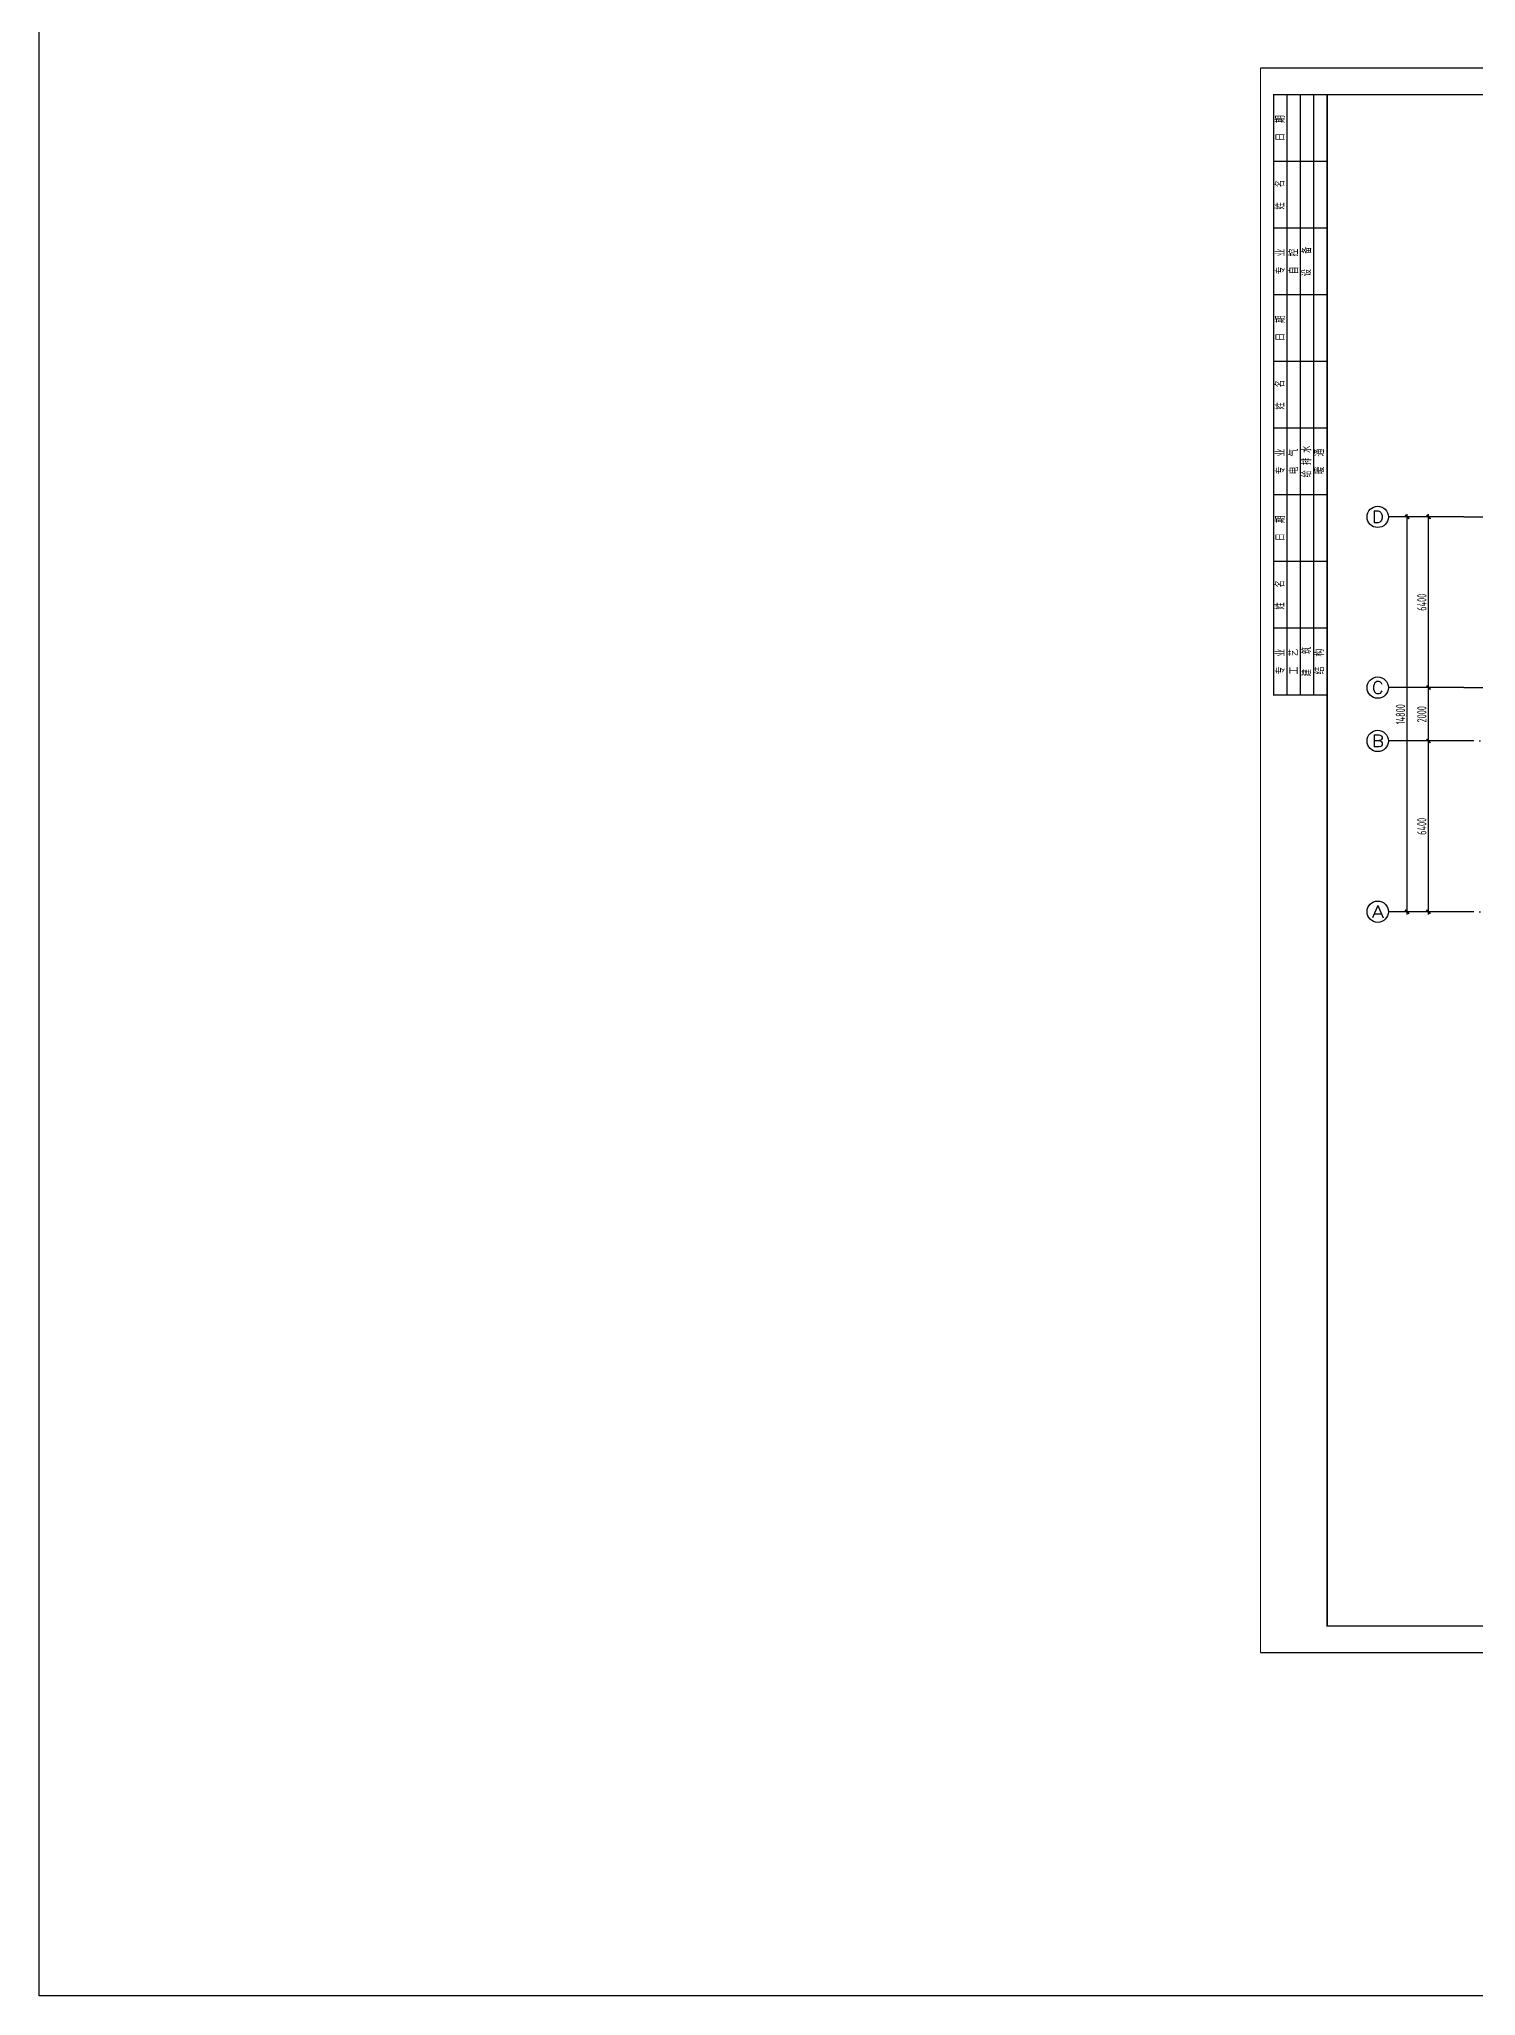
# Model space of a CAD drawing. Extents: x -472319 to -112444, y -516749 to -5704.
# Drawn here: x -472319 to -418466, y -516749 to -443399 of the extents above; entities that cross this region are included whole.
import ezdxf
from ezdxf.enums import TextEntityAlignment as Align

# ---------------------------------------------------------------- set-up
doc = ezdxf.new("R2010")
doc.units = 0
doc.header["$LTSCALE"] = 100
doc.header["$MEASUREMENT"] = 0
doc.linetypes.add('CENTER', pattern=[2, 1.25, -0.25, 0.25, -0.25])
doc.linetypes.add('DOTE', pattern=[2.42, 2, -0.2, 0.02, -0.2])
for name, color, linetype in [('AXIS', 3, 'Continuous'), ('AXIS_TEXT', 7, 'Continuous'), ('DOTE', 1, 'CENTER'), ('FRAME', 3, 'Continuous'), ('S_CL', 2, 'Continuous'), ('填充', 8, 'Continuous')]:
    doc.layers.add(name, color=color, linetype=linetype)
doc.styles.add('_TCH_AXIS', font='COMPLEX', dxfattribs={"bigfont": 'GBCBIG'})
doc.styles.add('COMPLEX', font='COMPLEX')
doc.styles.add('dxfs', font='txt.shx', dxfattribs={"width": 0.7, "bigfont": 'dxfs.shx'})
doc.styles.add('HZ', font='tssdeng.shx', dxfattribs={"width": 0.6, "height": 350, "bigfont": 'a.shx'})
doc.dimstyles.new('DIMN', dxfattribs={"dimtxt": 350, "dimasz": 150, "dimexe": 100, "dimexo": 100, "dimgap": 75, "dimtad": 1, "dimdec": 0, "dimzin": 0, "dimdsep": 46, "dimtxsty": 'HZ', "dimblk": 'ARCHTICK', "dimcen": 0.09, "dimdle": 100, "dimclrd": 3, "dimclre": 3, "dimclrt": 7, "dimazin": 2, "dimtfac": 1, "dimtdec": 0, "dimtmove": 2, "dimatfit": 3, "dimldrblk": 'ARCHTICK', "dimfxl": 1, "dimtolj": 1, "dimtzin": 0, "dimarcsym": 0})

# ---------------------------------------------------------------- blocks, each defined once
blk = doc.blocks.new('_ArchTick')
at = {"color": 0, "linetype": 'ByBlock', "const_width": 0.4}
blk.add_lwpolyline([(-0.5, -0.5), (0.5, 0.5)], dxfattribs=at)
blk = doc.blocks.new('*D2408')
at = {"layer": 'AXIS', "color": 3, "lineweight": -2, "transparency": 16777216}
for p, q in [((-419012, -469707), (-420342, -469707)), ((-420242, -476207), (-420242, -469607)), ((-419012, -476107), (-420342, -476107))]:
    blk.add_line(p, q, dxfattribs=at)
at = {"layer": 'Defpoints', "color": 0, "transparency": 16777216}
for p in [(-420242, -469707), (-418912, -469707), (-418912, -476107)]:
    blk.add_point(p, dxfattribs=at)
at = {"layer": 'AXIS', "color": 3, "lineweight": -2, "transparency": 16777216, "xscale": 150, "yscale": 150, "zscale": 150}
for p, rotation in [((-420242, -469707), 90), ((-420242, -476107), 270)]:
    blk.add_blockref('_ArchTick', p, dxfattribs=dict(at, rotation=rotation))
at = {"layer": 'AXIS', "color": 7, "transparency": 16777216, "insert": (-420492, -472907), "char_height": 350, "attachment_point": 5, "rotation": 90, "style": 'HZ'}
blk.add_mtext('\\A1;6400', dxfattribs=at)
blk = doc.blocks.new('*D2409')
at = {"layer": 'AXIS', "color": 3, "lineweight": -2, "transparency": 16777216}
for p, q in [((-419012, -467707), (-420342, -467707)), ((-420242, -469807), (-420242, -467607)), ((-419012, -469707), (-420342, -469707))]:
    blk.add_line(p, q, dxfattribs=at)
at = {"layer": 'Defpoints', "color": 0, "transparency": 16777216}
for p in [(-420242, -467707), (-418912, -467707), (-418912, -469707)]:
    blk.add_point(p, dxfattribs=at)
at = {"layer": 'AXIS', "color": 3, "lineweight": -2, "transparency": 16777216, "xscale": 150, "yscale": 150, "zscale": 150}
for p, rotation in [((-420242, -467707), 90), ((-420242, -469707), 270)]:
    blk.add_blockref('_ArchTick', p, dxfattribs=dict(at, rotation=rotation))
at = {"layer": 'AXIS', "color": 7, "transparency": 16777216, "insert": (-420492, -468707), "char_height": 350, "attachment_point": 5, "rotation": 90, "style": 'HZ'}
blk.add_mtext('\\A1;2000', dxfattribs=at)
blk = doc.blocks.new('*D2410')
at = {"layer": 'AXIS', "color": 3, "lineweight": -2, "transparency": 16777216}
for p, q in [((-419012, -461307), (-420342, -461307)), ((-420242, -467807), (-420242, -461207)), ((-419012, -467707), (-420342, -467707))]:
    blk.add_line(p, q, dxfattribs=at)
at = {"layer": 'Defpoints', "color": 0, "transparency": 16777216}
for p in [(-420242, -461307), (-418912, -461307), (-418912, -467707)]:
    blk.add_point(p, dxfattribs=at)
at = {"layer": 'AXIS', "color": 3, "lineweight": -2, "transparency": 16777216, "xscale": 150, "yscale": 150, "zscale": 150}
for p, rotation in [((-420242, -461307), 90), ((-420242, -467707), 270)]:
    blk.add_blockref('_ArchTick', p, dxfattribs=dict(at, rotation=rotation))
at = {"layer": 'AXIS', "color": 7, "transparency": 16777216, "insert": (-420492, -464507), "char_height": 350, "attachment_point": 5, "rotation": 90, "style": 'HZ'}
blk.add_mtext('\\A1;6400', dxfattribs=at)
blk = doc.blocks.new('*D2411')
at = {"layer": 'AXIS', "color": 3, "lineweight": -2, "transparency": 16777216}
for p, q in [((-419012, -461307), (-421142, -461307)), ((-421042, -476207), (-421042, -461207)), ((-419012, -476107), (-421142, -476107))]:
    blk.add_line(p, q, dxfattribs=at)
at = {"layer": 'Defpoints', "color": 0, "transparency": 16777216}
for p in [(-421042, -461307), (-418912, -461307), (-418912, -476107)]:
    blk.add_point(p, dxfattribs=at)
at = {"layer": 'AXIS', "color": 3, "lineweight": -2, "transparency": 16777216, "xscale": 150, "yscale": 150, "zscale": 150}
for p, rotation in [((-421042, -461307), 90), ((-421042, -476107), 270)]:
    blk.add_blockref('_ArchTick', p, dxfattribs=dict(at, rotation=rotation))
at = {"layer": 'AXIS', "color": 7, "transparency": 16777216, "insert": (-421292, -468707), "char_height": 350, "attachment_point": 5, "rotation": 90, "style": 'HZ'}
blk.add_mtext('\\A1;14800', dxfattribs=at)
blk = doc.blocks.new('_AXISO')
blk.add_circle((0, 0), 0.5)
at = {"layer": 'AXIS_TEXT', "style": 'COMPLEX', "width": 1.041667}
blk.add_attdef('A', text='', height=0.56, dxfattribs=at).set_placement((-0.25, -0.28), (0.25, -0.28), align=Align.FIT)
blk = doc.blocks.new('A$C20674F94')
at = {"layer": 'FRAME', "lineweight": 18}
blk.add_line((0, 59400), (0, 0), dxfattribs=at)
at = {"layer": 'FRAME'}
for p, q in [((84100, 59400), (0, 59400)), ((2500, 58400), (2500, 1000)), ((83100, 58400), (2500, 58400)), ((2500, 1000), (83100, 1000)), ((0, 0), (84100, 0))]:
    blk.add_line(p, q, dxfattribs=at)
at = {"layer": 'FRAME', "const_width": 50}
for points in [[(2500, 58400), (500, 58400), (500, 35900), (2500, 35900)], [(2500, 58400), (83100, 58400), (83100, 1000), (2500, 1000), (2500, 58400)]]:
    blk.add_lwpolyline(points, dxfattribs=at)
at = {"layer": 'FRAME'}
for points in [[(1000, 35900), (1000, 58400)], [(1500, 35900), (1500, 58400)], [(2000, 35900), (2000, 58400)], [(2500, 55900), (500, 55900)], [(2500, 53400), (500, 53400)], [(2500, 50900), (500, 50900)], [(2500, 48400), (500, 48400)], [(2500, 45900), (500, 45900)], [(2500, 43400), (500, 43400)], [(2500, 40900), (500, 40900)], [(2500, 38400), (500, 38400)]]:
    blk.add_lwpolyline(points, dxfattribs=at)
at = {"layer": 'FRAME', "char_height": 300, "attachment_point": 5, "rotation": 90, "style": 'dxfs'}
for s, insert, width in [('{\\f宋体|b0|i0|c134|p2;日\\Ftxt.shx,dxfs.shx|c134;  \\f宋体|b0|i0|c134|p2;期}', (750, 57150), 1132.5), ('姓   名', (750, 54650), 1185), ('{\\f宋体|b0|i0|c134|p2;专\\Ftxt.shx,dxfs.shx|c134;  \\f宋体|b0|i0|c134|p2;业}', (750, 52150), 1203.38), ('{\\f宋体|b0|i0|c134|p2;自\\Ftxt.shx,dxfs.shx|c134;  \\f宋体|b0|i0|c134|p2;控}', (1250, 52150), 1148.25), ('设   备', (1750, 52150), 1227), ('{\\f宋体|b0|i0|c134|p2;日\\Ftxt.shx,dxfs.shx|c134;  \\f宋体|b0|i0|c134|p2;期}', (750, 49650), 1132.5), ('姓   名', (750, 47150), 1185), ('{\\f宋体|b0|i0|c134|p2;专\\Ftxt.shx,dxfs.shx|c134;  \\f宋体|b0|i0|c134|p2;业}', (750, 44650), 1203.38), ('{\\f宋体|b0|i0|c134|p2;电\\Ftxt.shx,dxfs.shx|c134;  \\f宋体|b0|i0|c134|p2;气}', (1250, 44650), 1182.38), ('给 排 水', (1750, 44650), 1352.62), ('{\\f宋体|b0|i0|c134|p2;暖\\Ftxt.shx,dxfs.shx|c134;  \\f宋体|b0|i0|c134|p2;通}', (2220, 44650), 1200.75), ('{\\f宋体|b0|i0|c134|p2;日\\Ftxt.shx,dxfs.shx|c134;  \\f宋体|b0|i0|c134|p2;期}', (750, 42150), 1132.5), ('姓   名', (750, 39650), 1185), ('{\\f宋体|b0|i0|c134|p2;专\\Ftxt.shx,dxfs.shx|c134;  \\f宋体|b0|i0|c134|p2;业}', (750, 37150), 1203.38), ('{\\f宋体|b0|i0|c134|p2;工\\Ftxt.shx,dxfs.shx|c134;  \\f宋体|b0|i0|c134|p2;艺}', (1250, 37150), 1177.12), ('建   筑', (1750, 37150), 1206), ('{\\f宋体|b0|i0|c134|p2;结\\Ftxt.shx,dxfs.shx|c134;  \\f宋体|b0|i0|c134|p2;构\\P}', (2220, 37150), 1192.88)]:
    blk.add_mtext(s, dxfattribs=dict(at, insert=insert, width=width))

msp = doc.modelspace()

# ---------------------------------------------------------------- linework, layer by layer
at = {"layer": 'AXIS'}
for p, q in [((-418912.147, -461306.89), (-421742.147, -461306.89)), ((-418912.147, -467706.89), (-421742.147, -467706.89)), ((-418912.147, -469706.89), (-421742.147, -469706.89)), ((-418912.147, -476106.89), (-421742.147, -476106.89))]:
    msp.add_line(p, q, dxfattribs=at)
at = {"layer": 'DOTE', "linetype": 'DOTE', "ltscale": 10}
for p, q in [((-418912.147, -461306.89), (-355619.518, -461306.89)), ((-418912.147, -467706.89), (-355619.518, -467706.89)), ((-355619.518, -469706.89), (-418912.147, -469706.89)), ((-355619.518, -476106.89), (-418912.147, -476106.89))]:
    msp.add_line(p, q, dxfattribs=at)
at = {"layer": 'S_CL', "color": 7}
msp.add_lwpolyline([(-472319, -5703.5), (-112444, -5703.5), (-112444, -516749), (-472319, -516749)], close=True, dxfattribs=at)

# ---------------------------------------------------------------- block references
at = {"layer": 'AXIS'}
ref = msp.add_blockref('_AXISO', (-422142.147, -461306.89), dxfattribs=dict(at, xscale=800, yscale=800, zscale=800))
ref.add_attrib('A', 'D', dxfattribs={"layer": 'AXIS_TEXT', "height": 452.548, "style": '_TCH_AXIS', "width": 1.235294}).set_placement((-422368.421, -461533.165), (-421915.873, -461533.165), align=Align.FIT)
ref = msp.add_blockref('_AXISO', (-422142.147, -467706.89), dxfattribs=dict(at, xscale=800, yscale=800, zscale=800))
ref.add_attrib('A', 'C', dxfattribs={"layer": 'AXIS_TEXT', "height": 452.548, "style": '_TCH_AXIS', "width": 1.4}).set_placement((-422368.421, -467933.165), (-421915.873, -467933.165), align=Align.FIT)
ref = msp.add_blockref('_AXISO', (-422142.147, -469706.89), dxfattribs=dict(at, xscale=800, yscale=800, zscale=800))
ref.add_attrib('A', 'B', dxfattribs={"layer": 'AXIS_TEXT', "height": 452.548, "style": '_TCH_AXIS', "width": 1.235294}).set_placement((-422368.421, -469933.165), (-421915.873, -469933.165), align=Align.FIT)
ref = msp.add_blockref('_AXISO', (-422142.147, -476106.89), dxfattribs=dict(at, xscale=800, yscale=800, zscale=800))
ref.add_attrib('A', 'A', dxfattribs={"layer": 'AXIS_TEXT', "height": 452.548, "style": '_TCH_AXIS', "width": 1.166667}).set_placement((-422368.421, -476333.165), (-421915.873, -476333.165), align=Align.FIT)
at = {"layer": '填充'}
msp.add_blockref('A$C20674F94', (-426539.499, -503882.5), dxfattribs=at)

# ---------------------------------------------------------------- dimensions: what is measured, and where the dimension line sits
at = {"layer": 'AXIS'}
for p1, p2, distance, picture, middle in [((-418912.147, -476106.89), (-418912.147, -461306.89), 2130, '*D2411', (-421292.147, -468706.89)), ((-418912.147, -467706.89), (-418912.147, -461306.89), 1330, '*D2410', (-420492.147, -464506.89)), ((-418912.147, -469706.89), (-418912.147, -467706.89), 1330, '*D2409', (-420492.147, -468706.89)), ((-418912.147, -476106.89), (-418912.147, -469706.89), 1330, '*D2408', (-420492.147, -472906.89))]:
    dim = msp.add_aligned_dim(p1=p1, p2=p2, distance=distance, dimstyle='DIMN', dxfattribs=at)
    dim.commit()
    dim.dimension.update_dxf_attribs({"geometry": picture, "text_midpoint": middle})

doc.saveas('drawing.dxf')
